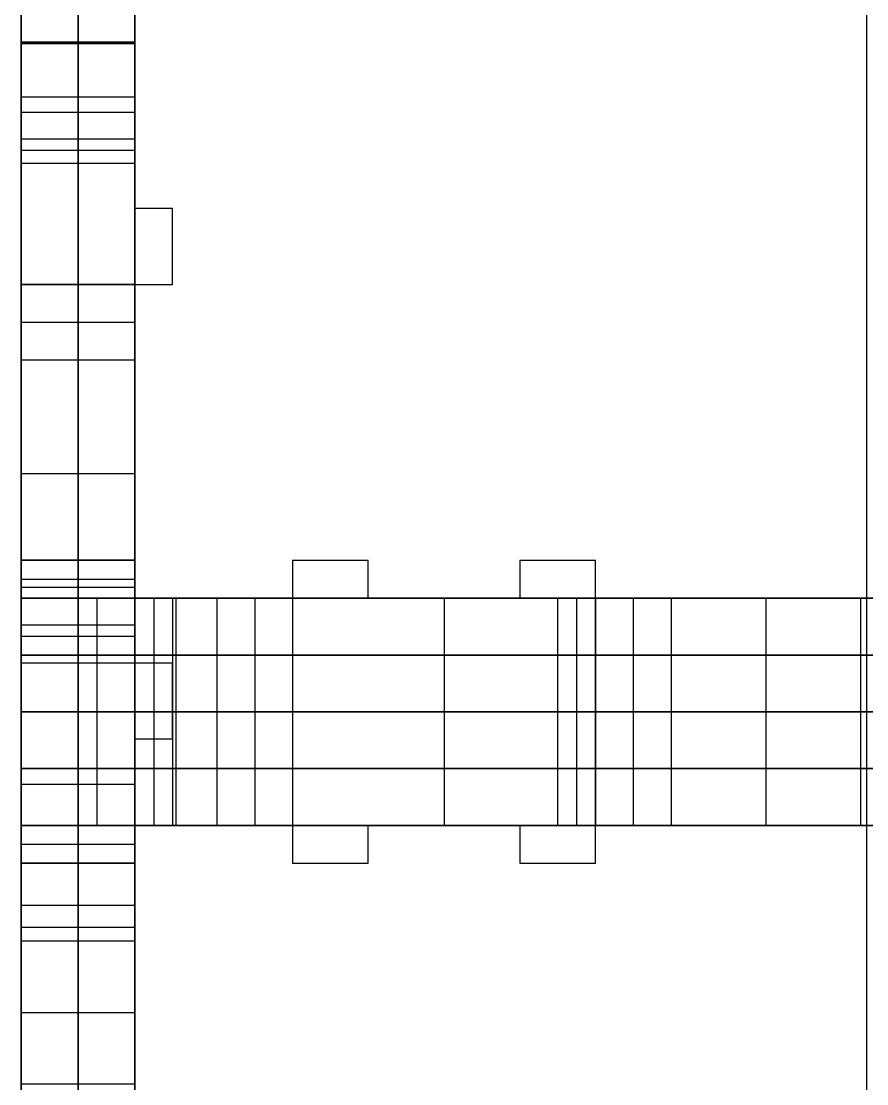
# Model space of a CAD drawing. Extents: x 3574 to 3842, y -44368 to -40231.
# Drawn here: x 3574.5 to 3708.5, y -40558.4 to -40390.1 of the extents above; entities that cross this region are included whole.
import ezdxf

# ---------------------------------------------------------------- set-up
doc = ezdxf.new("R2010")
doc.units = 0
doc.layers.add('ENDS', color=40, linetype='CONTINUOUS')

# ---------------------------------------------------------------- blocks, each defined once
blk = doc.blocks.new('SKYLARK200_END-XS-1')
at = {"layer": 'ENDS'}
for p, q in [((-134, 3268.02, 264), (-134, 4118.01, 264)), ((-134, 3268.02, 282), (-134, 4118.01, 282)), ((-268, 3345.01, 141), (-268, 4112.03, 141)), ((-250, 3324.03, 141), (-250, 4112.03, 141)), ((-250, 3947.75, 282), (-250, 4064.03, 282)), ((-250, 3947.75, 264), (-250, 4064.03, 264)), ((-250, 3947.75, 273), (-250, 4064.03, 273)), ((-259, 4041.03, 56), (-259, 3963.03, 56)), ((-259, 3963.03, 226), (-259, 4041.03, 226)), ((-250, 4041.03, 56), (-250, 3963.03, 56)), ((-250, 3963.03, 226), (-250, 4041.03, 226)), ((-268, 3963.03, 226), (-268, 3981.03, 226)), ((-268, 3981.03, 56), (-268, 3963.03, 56)), ((-268, 3974.18), (-250, 3974.18)), ((-268, 3974.18), (-268, 3837.37)), ((-268, 3935.78, 282), (-268, 3974.18, 282)), ((-268, 3974.18, 282), (-250, 3974.18, 282)), ((-268, 3974.11, 0.87), (-250, 3974.11, 0.87)), ((-268, 3974.11, 281.13), (-250, 3974.11, 281.13)), ((-268, 3957.03, 50), (-268, 3973.93, 1.72)), ((-268, 3973.93, 1.72), (-250, 3973.93, 1.72)), ((-268, 3973.93, 280.28), (-250, 3973.93, 280.28)), ((-268, 3973.93, 280.28), (-268, 3957.03, 232)), ((-259, 3974.18), (-259, 3837.37)), ((-259, 3935.78, 282), (-259, 3974.18, 282)), ((-259, 3957.03, 50), (-259, 3973.93, 1.72)), ((-259, 3973.93, 280.28), (-259, 3957.03, 232)), ((-250, 3974.18), (-250, 3837.37)), ((-250, 3935.78, 282), (-250, 3974.18, 282)), ((-250, 3957.03, 50), (-250, 3973.93, 1.72)), ((-250, 3973.93, 280.28), (-250, 3957.03, 232)), ((-268, 3965.48, 25.86), (-250, 3965.48, 25.86)), ((-268, 3965.48, 256.14), (-250, 3965.48, 256.14)), ((-268, 3963.03, 56), (-250, 3963.03, 56)), ((-268, 3963.03, 226), (-250, 3963.03, 226)), ((-268, 3958.79, 54.24), (-250, 3958.79, 54.24)), ((-268, 3958.79, 227.76), (-250, 3958.79, 227.76)), ((-268, 3957.03, 50), (-250, 3957.03, 50)), ((-268, 3957.03, 232), (-250, 3957.03, 232)), ((-268, 3954.98, 282), (-250, 3954.98, 282)), ((-244, 3947.75, 282), (-250, 3947.75, 282)), ((-250, 3947.75, 282), (-250, 3947.75, 264)), ((-244, 3947.75, 264), (-250, 3947.75, 264)), ((-244, 3947.75, 273), (-250, 3947.75, 273)), ((-247, 3947.75, 282), (-247, 3947.75, 264)), ((-244, 3935.75, 282), (-244, 3947.75, 282)), ((-244, 3947.75, 282), (-244, 3947.75, 264)), ((-244, 3935.75, 264), (-244, 3947.75, 264)), ((-244, 3935.75, 273), (-244, 3947.75, 273)), ((-244, 3941.75, 282), (-244, 3941.75, 264)), ((-268, 3923.78, 258), (-268, 3935.78, 258)), ((-268, 3935.78, 258), (-250, 3935.78, 258)), ((-268, 3935.78, 258), (-268, 3935.78, 282)), ((-268, 3935.78, 282), (-250, 3935.78, 282)), ((-268, 3935.78, 270), (-250, 3935.78, 270)), ((-268, 3875.75, 282), (-268, 3935.75, 282)), ((-268, 3935.75, 282), (-268, 3935.75, 264)), ((-268, 3875.75, 264), (-268, 3935.75, 264)), ((-268, 3935.75, 282), (-244, 3935.75, 282)), ((-268, 3935.75, 264), (-244, 3935.75, 264)), ((-268, 3875.75, 273), (-268, 3935.75, 273)), ((-268, 3935.75, 273), (-244, 3935.75, 273)), ((-259, 3923.78, 258), (-259, 3935.78, 258)), ((-259, 3935.78, 258), (-259, 3935.78, 282)), ((-256, 3935.75, 282), (-256, 3935.75, 264)), ((-250, 3923.78, 258), (-250, 3935.78, 258)), ((-250, 3935.78, 258), (-250, 3935.78, 282)), ((-244, 3935.75, 282), (-244, 3935.75, 264)), ((-268, 3929.78, 258), (-250, 3929.78, 258)), ((-268, 3887.78, 264), (-268, 3923.78, 264)), ((-268, 3923.78, 264), (-250, 3923.78, 264)), ((-268, 3923.78, 264), (-268, 3923.78, 258)), ((-268, 3923.78, 258), (-250, 3923.78, 258)), ((-268, 3923.78, 261), (-250, 3923.78, 261)), ((-259, 3887.78, 264), (-259, 3923.78, 264)), ((-259, 3923.78, 264), (-259, 3923.78, 258)), ((-250, 3887.78, 264), (-250, 3923.78, 264)), ((-250, 3923.78, 264), (-250, 3923.78, 258)), ((-268, 3905.78), (-250, 3905.78)), ((-268, 3905.78, 264), (-250, 3905.78, 264)), ((-268, 3905.75, 282), (-268, 3905.75, 264)), ((-268, 3886.03, 181.25), (-268, 3892.03, 181.25)), ((-268, 3892.03, 181.25), (-268, 3892.03, 193.25)), ((-268, 3892.03, 193.25), (-268, 3844.03, 193.25)), ((-268, 3892.03, 143.25), (-268, 3892.03, 155.25)), ((-268, 3892.03, 155.25), (-268, 3886.03, 155.25)), ((-259, 3892.03, 181.25), (-268, 3892.03, 181.25)), ((-259, 3892.03, 193.25), (-268, 3892.03, 193.25)), ((-268, 3880.03, 143.25), (-268, 3892.03, 143.25)), ((-259, 3892.03, 143.25), (-268, 3892.03, 143.25)), ((-259, 3892.03, 155.25), (-268, 3892.03, 155.25)), ((-268, 3892.03, 187.25), (-250, 3892.03, 187.25)), ((-268, 3892.03, 149.25), (-250, 3892.03, 149.25)), ((-250, 3892.03, 181.25), (-259, 3892.03, 181.25)), ((-250, 3892.03, 193.25), (-259, 3892.03, 193.25)), ((-250, 3892.03, 143.25), (-259, 3892.03, 143.25)), ((-250, 3892.03, 155.25), (-259, 3892.03, 155.25)), ((-259, 3886.03, 181.25), (-259, 3892.03, 181.25)), ((-259, 3892.03, 181.25), (-259, 3892.03, 193.25)), ((-259, 3892.03, 193.25), (-259, 3844.03, 193.25)), ((-259, 3844.03, 143.25), (-259, 3892.03, 143.25)), ((-259, 3892.03, 143.25), (-259, 3892.03, 155.25)), ((-259, 3892.03, 155.25), (-259, 3886.03, 155.25)), ((-250, 3886.03, 181.25), (-250, 3892.03, 181.25)), ((-250, 3892.03, 181.25), (-250, 3892.03, 193.25)), ((-250, 3892.03, 193.25), (-250, 3844.03, 193.25)), ((-250, 3844.03, 143.25), (-250, 3892.03, 143.25)), ((-250, 3892.03, 143.25), (-250, 3892.03, 155.25)), ((-250, 3892.03, 155.25), (-250, 3886.03, 155.25)), ((-213, 3892.02, 282), (-225, 3892.02, 282)), ((-225, 3892.02, 282), (-225, 3892.02, 264)), ((-213, 3892.02, 264), (-225, 3892.02, 264)), ((-225, 3892.02, 282), (-225, 3844.02, 282)), ((-225, 3892.02, 264), (-225, 3844.02, 264)), ((-213, 3892.02, 273), (-225, 3892.02, 273)), ((-225, 3892.02, 273), (-225, 3844.02, 273)), ((-219, 3892.02, 282), (-219, 3892.02, 264)), ((-213, 3886.02, 282), (-213, 3892.02, 282)), ((-213, 3892.02, 282), (-213, 3892.02, 264)), ((-213, 3886.02, 264), (-213, 3892.02, 264)), ((-213, 3886.02, 273), (-213, 3892.02, 273)), ((-177, 3892.02, 282), (-189, 3892.02, 282)), ((-189, 3892.02, 282), (-189, 3892.02, 264)), ((-177, 3892.02, 264), (-189, 3892.02, 264)), ((-189, 3892.02, 282), (-189, 3886.02, 282)), ((-189, 3892.02, 264), (-189, 3886.02, 264)), ((-177, 3892.02, 273), (-189, 3892.02, 273)), ((-189, 3892.02, 273), (-189, 3886.02, 273)), ((-183, 3892.02, 282), (-183, 3892.02, 264)), ((-177, 3844.02, 282), (-177, 3892.02, 282)), ((-177, 3892.02, 282), (-177, 3892.02, 264)), ((-177, 3844.02, 264), (-177, 3892.02, 264)), ((-177, 3844.02, 273), (-177, 3892.02, 273)), ((-268, 3889.03, 181.25), (-250, 3889.03, 181.25)), ((-268, 3889.03, 155.25), (-250, 3889.03, 155.25)), ((-268, 3875.78, 258), (-268, 3887.78, 258)), ((-268, 3887.78, 258), (-250, 3887.78, 258)), ((-268, 3887.78, 258), (-268, 3887.78, 264)), ((-268, 3887.78, 264), (-250, 3887.78, 264)), ((-268, 3887.78, 261), (-250, 3887.78, 261)), ((-259, 3875.78, 258), (-259, 3887.78, 258)), ((-259, 3887.78, 258), (-259, 3887.78, 264)), ((-250, 3875.78, 258), (-250, 3887.78, 258)), ((-250, 3887.78, 258), (-250, 3887.78, 264)), ((-213, 3889.02, 282), (-213, 3889.02, 264)), ((-189, 3889.02, 282), (-189, 3889.02, 264)), ((-268, 3886.03, 155.25), (-268, 3886.03, 181.25)), ((-259, 3886.03, 181.25), (-268, 3886.03, 181.25)), ((-268, 3886.03, 155.25), (-259, 3886.03, 155.25)), ((-268, 3886.03, 168.25), (-250, 3886.03, 168.25)), ((-244, 3886.02, 193.25), (-268, 3886.02, 193.25)), ((-268, 3886.02, 193.25), (-268, 3868.02, 193.25)), ((-268, 3886.02, 193.25), (-268, 3886.02, 143.25)), ((-268, 3886.02, 143.25), (-268, 3868.02, 143.25)), ((-268, 3886.02, 143.25), (-244, 3886.02, 143.25)), ((-268, 3886.02, 168.25), (-268, 3868.02, 168.25)), ((-250, 3886.03, 181.25), (-259, 3886.03, 181.25)), ((-259, 3886.03, 155.25), (-250, 3886.03, 155.25)), ((-259, 3886.03, 155.25), (-259, 3886.03, 181.25)), ((-256, 3886.02, 193.25), (-256, 3868.02, 193.25)), ((-256, 3886.02, 143.25), (-256, 3868.02, 143.25)), ((-250, 3886.03, 155.25), (-250, 3886.03, 181.25)), ((-236.99, 3886.02, 264), (-250, 3886.02, 264)), ((-250, 3886.02, 264), (-250, 3868.02, 264)), ((-250, 3886.02, 264), (-250, 3886.02, 205.25)), ((-250, 3886.02, 205.25), (-250, 3868.02, 205.25)), ((-250, 3886.02, 205.25), (-244, 3886.02, 205.25)), ((-244, 3886.02, 131.25), (-250, 3886.02, 131.25)), ((-250, 3886.02, 131.25), (-250, 3868.02, 131.25)), ((-250, 3886.02, 131.25), (-250, 3886.02, 18)), ((-250, 3886.02, 18), (-250, 3868.02, 18)), ((-250, 3886.02, 18), (-236.99, 3886.02, 18)), ((-250, 3886.02, 234.62), (-250, 3868.02, 234.62)), ((-250, 3886.02, 74.62), (-250, 3868.02, 74.62)), ((-247, 3886.02, 205.25), (-247, 3868.02, 205.25)), ((-247, 3886.02, 131.25), (-247, 3868.02, 131.25)), ((-244, 3886.02, 205.25), (-244, 3868.02, 205.25)), ((-244, 3886.02, 205.25), (-244, 3886.02, 193.25)), ((-244, 3886.02, 193.25), (-244, 3868.02, 193.25)), ((-244, 3886.02, 143.25), (-244, 3868.02, 143.25)), ((-244, 3886.02, 143.25), (-244, 3886.02, 131.25)), ((-244, 3886.02, 131.25), (-244, 3868.02, 131.25)), ((-244, 3886.02, 199.25), (-244, 3868.02, 199.25)), ((-244, 3886.02, 137.25), (-244, 3868.02, 137.25)), ((-244, 3886.02, 141), (-18, 3886.02, 141)), ((-243.5, 3886.02, 264), (-243.5, 3868.02, 264)), ((-243.5, 3886.02, 18), (-243.5, 3868.02, 18)), ((-224.99, 3886.02, 258), (-236.99, 3886.02, 258)), ((-236.99, 3886.02, 258), (-236.99, 3868.02, 258)), ((-236.99, 3886.02, 258), (-236.99, 3886.02, 264)), ((-236.99, 3886.02, 264), (-236.99, 3868.02, 264)), ((-236.99, 3886.02, 18), (-236.99, 3868.02, 18)), ((-236.99, 3886.02, 18), (-236.99, 3886.02, 24)), ((-236.99, 3886.02, 24), (-236.99, 3868.02, 24)), ((-236.99, 3886.02, 24), (-224.99, 3886.02, 24)), ((-236.99, 3886.02, 261), (-236.99, 3868.02, 261)), ((-236.99, 3886.02, 21), (-236.99, 3868.02, 21)), ((-230.99, 3886.02, 258), (-230.99, 3868.02, 258)), ((-230.99, 3886.02, 24), (-230.99, 3868.02, 24)), ((-225, 3886.02, 282), (-225, 3886.02, 264)), ((-176.99, 3886.02, 300), (-224.99, 3886.02, 300)), ((-224.99, 3886.02, 300), (-224.99, 3868.02, 300)), ((-224.99, 3886.02, 300), (-224.99, 3886.02, 258)), ((-224.99, 3886.02, 258), (-224.99, 3868.02, 258)), ((-224.99, 3886.02, 24), (-224.99, 3868.02, 24)), ((-224.99, 3886.02, 24), (-224.99, 3886.02, -18)), ((-224.99, 3886.02, -18), (-224.99, 3868.02, -18)), ((-224.99, 3886.02, -18), (-176.99, 3886.02, -18)), ((-224.99, 3886.02, 264), (-224.99, 3868.02, 264)), ((-224.99, 3886.02, 18), (-224.99, 3868.02, 18)), ((-189, 3886.02, 282), (-213, 3886.02, 282)), ((-213, 3886.02, 282), (-213, 3886.02, 264)), ((-189, 3886.02, 264), (-213, 3886.02, 264)), ((-189, 3886.02, 273), (-213, 3886.02, 273)), ((-201, 3886.02, 282), (-201, 3886.02, 264)), ((-200.99, 3886.02, 300), (-200.99, 3868.02, 300)), ((-200.99, 3886.02, -18), (-200.99, 3868.02, -18)), ((-189, 3886.02, 282), (-189, 3886.02, 264)), ((-176.99, 3886.02, 128), (-182.99, 3886.02, 128)), ((-182.99, 3886.02, 128), (-182.99, 3868.02, 128)), ((-182.99, 3886.02, 128), (-182.99, 3886.02, 140)), ((-182.99, 3886.02, 140), (-182.99, 3868.02, 140)), ((-182.99, 3886.02, 140), (-116.99, 3886.02, 140)), ((-182.99, 3886.02, 134), (-182.99, 3868.02, 134)), ((-179.99, 3886.02, 128), (-179.99, 3868.02, 128)), ((-164.99, 3886.02, 258), (-176.99, 3886.02, 258)), ((-176.99, 3886.02, 258), (-176.99, 3868.02, 258)), ((-176.99, 3886.02, 258), (-176.99, 3886.02, 300)), ((-176.99, 3886.02, 300), (-176.99, 3868.02, 300)), ((-176.99, 3886.02, -18), (-176.99, 3868.02, -18)), ((-176.99, 3886.02, -18), (-176.99, 3886.02, 128)), ((-176.99, 3886.02, 128), (-176.99, 3868.02, 128)), ((-176.99, 3886.02, 279), (-176.99, 3868.02, 279)), ((-176.99, 3886.02, 55), (-176.99, 3868.02, 55)), ((-176.99, 3886.02, 140), (-176.99, 3868.02, 140)), ((-170.99, 3886.02, 258), (-170.99, 3868.02, 258)), ((-134.99, 3886.02, 264), (-164.99, 3886.02, 264)), ((-164.99, 3886.02, 264), (-164.99, 3868.02, 264)), ((-164.99, 3886.02, 264), (-164.99, 3886.02, 258)), ((-164.99, 3886.02, 258), (-164.99, 3868.02, 258)), ((-164.99, 3886.02, 261), (-164.99, 3868.02, 261)), ((-149.99, 3886.02, 264), (-149.99, 3868.02, 264)), ((-122.99, 3886.02, 258), (-134.99, 3886.02, 258)), ((-134.99, 3886.02, 258), (-134.99, 3868.02, 258)), ((-134.99, 3886.02, 258), (-134.99, 3886.02, 264)), ((-134.99, 3886.02, 264), (-134.99, 3868.02, 264)), ((-134.99, 3886.02, 261), (-134.99, 3868.02, 261)), ((-134, 3886.02, 140), (-134, 3886.02, 258)), ((-268, 3881.78, 258), (-250, 3881.78, 258)), ((-268, 3844.03, 143.25), (-268, 3880.03, 143.25)), ((-268, 3880.03, 143.25), (-250, 3880.03, 143.25)), ((-244, 3877.02, 193.25), (-268, 3877.02, 193.25)), ((-268, 3877.02, 193.25), (-268, 3877.02, 143.25)), ((-268, 3877.02, 143.25), (-244, 3877.02, 143.25)), ((-268, 3837.37, 282), (-268, 3875.78, 282)), ((-268, 3875.78, 282), (-250, 3875.78, 282)), ((-268, 3875.78, 282), (-268, 3875.78, 258)), ((-268, 3875.78, 258), (-250, 3875.78, 258)), ((-268, 3875.78, 270), (-250, 3875.78, 270)), ((-244, 3875.75, 282), (-268, 3875.75, 282)), ((-268, 3875.75, 282), (-268, 3875.75, 264)), ((-244, 3875.75, 264), (-268, 3875.75, 264)), ((-244, 3875.75, 273), (-268, 3875.75, 273)), ((-259, 3837.37, 282), (-259, 3875.78, 282)), ((-259, 3875.78, 282), (-259, 3875.78, 258)), ((-256, 3875.75, 282), (-256, 3875.75, 264)), ((-236.99, 3877.02, 264), (-250, 3877.02, 264)), ((-250, 3877.02, 264), (-250, 3877.02, 205.25)), ((-250, 3877.02, 205.25), (-244, 3877.02, 205.25)), ((-244, 3877.02, 131.25), (-250, 3877.02, 131.25)), ((-250, 3877.02, 131.25), (-250, 3877.02, 18)), ((-250, 3877.02, 18), (-236.99, 3877.02, 18)), ((-250, 3837.37, 282), (-250, 3875.78, 282)), ((-250, 3875.78, 282), (-250, 3875.78, 258)), ((-244, 3877.02, 205.25), (-244, 3877.02, 193.25)), ((-244, 3877.02, 143.25), (-244, 3877.02, 131.25)), ((-244, 3863.75, 282), (-244, 3875.75, 282)), ((-244, 3875.75, 282), (-244, 3875.75, 264)), ((-244, 3863.75, 264), (-244, 3875.75, 264)), ((-244, 3863.75, 273), (-244, 3875.75, 273)), ((-224.99, 3877.02, 258), (-236.99, 3877.02, 258)), ((-236.99, 3877.02, 258), (-236.99, 3877.02, 264)), ((-236.99, 3877.02, 18), (-236.99, 3877.02, 24)), ((-236.99, 3877.02, 24), (-224.99, 3877.02, 24)), ((-176.99, 3877.02, 300), (-224.99, 3877.02, 300)), ((-224.99, 3877.02, 300), (-224.99, 3877.02, 258)), ((-224.99, 3877.02, 24), (-224.99, 3877.02, -18)), ((-224.99, 3877.02, -18), (-176.99, 3877.02, -18)), ((-176.99, 3877.02, 128), (-182.99, 3877.02, 128)), ((-182.99, 3877.02, 128), (-182.99, 3877.02, 140)), ((-182.99, 3877.02, 140), (-116.99, 3877.02, 140)), ((-164.99, 3877.02, 258), (-176.99, 3877.02, 258)), ((-176.99, 3877.02, 258), (-176.99, 3877.02, 300)), ((-176.99, 3877.02, -18), (-176.99, 3877.02, 128)), ((-134.99, 3877.02, 264), (-164.99, 3877.02, 264)), ((-164.99, 3877.02, 264), (-164.99, 3877.02, 258)), ((-122.99, 3877.02, 258), (-134.99, 3877.02, 258)), ((-134.99, 3877.02, 258), (-134.99, 3877.02, 264)), ((-244, 3869.75, 282), (-244, 3869.75, 264)), ((-268, 3868.03, 193.25), (-250, 3868.03, 193.25)), ((-244, 3868.02, 193.25), (-268, 3868.02, 193.25)), ((-268, 3868.02, 193.25), (-268, 3850.02, 193.25)), ((-268, 3868.02, 193.25), (-268, 3868.02, 143.25)), ((-268, 3868.02, 143.25), (-268, 3850.02, 143.25)), ((-268, 3868.02, 143.25), (-244, 3868.02, 143.25)), ((-268, 3868.02, 168.25), (-268, 3850.02, 168.25)), ((-244, 3868.02, 193.25), (-268, 3868.02, 193.25)), ((-268, 3868.02, 193.25), (-268, 3868.02, 143.25)), ((-268, 3868.02, 143.25), (-244, 3868.02, 143.25)), ((-256, 3868.02, 193.25), (-256, 3850.02, 193.25)), ((-256, 3868.02, 143.25), (-256, 3850.02, 143.25)), ((-236.99, 3868.02, 264), (-250, 3868.02, 264)), ((-250, 3868.02, 264), (-250, 3850.02, 264)), ((-250, 3868.02, 264), (-250, 3868.02, 205.25)), ((-250, 3868.02, 205.25), (-250, 3850.02, 205.25)), ((-250, 3868.02, 205.25), (-244, 3868.02, 205.25)), ((-244, 3868.02, 131.25), (-250, 3868.02, 131.25)), ((-250, 3868.02, 131.25), (-250, 3850.02, 131.25)), ((-250, 3868.02, 131.25), (-250, 3868.02, 18)), ((-250, 3868.02, 18), (-250, 3850.02, 18)), ((-250, 3868.02, 18), (-236.99, 3868.02, 18)), ((-250, 3868.02, 234.62), (-250, 3850.02, 234.62)), ((-250, 3868.02, 100), (-250, 3850.02, 100)), ((-236.99, 3868.02, 264), (-250, 3868.02, 264)), ((-250, 3868.02, 264), (-250, 3868.02, 205.25)), ((-250, 3868.02, 205.25), (-244, 3868.02, 205.25)), ((-244, 3868.02, 131.25), (-250, 3868.02, 131.25)), ((-250, 3868.02, 131.25), (-250, 3868.02, 18)), ((-250, 3868.02, 18), (-236.99, 3868.02, 18)), ((-247, 3868.02, 205.25), (-247, 3850.02, 205.25)), ((-247, 3868.02, 131.25), (-247, 3850.02, 131.25)), ((-244, 3868.02, 205.25), (-244, 3850.02, 205.25)), ((-244, 3868.02, 205.25), (-244, 3868.02, 193.25)), ((-244, 3868.02, 193.25), (-244, 3850.02, 193.25)), ((-244, 3868.02, 143.25), (-244, 3850.02, 143.25)), ((-244, 3868.02, 143.25), (-244, 3868.02, 131.25)), ((-244, 3868.02, 131.25), (-244, 3850.02, 131.25)), ((-244, 3868.02, 199.25), (-244, 3850.02, 199.25)), ((-244, 3868.02, 137.25), (-244, 3850.02, 137.25)), ((0, 3868.02, 141), (-244, 3868.02, 141)), ((-244, 3868.02, 205.25), (-244, 3868.02, 193.25)), ((-244, 3868.02, 143.25), (-244, 3868.02, 131.25)), ((-244, 3868.02, 141), (-18, 3868.02, 141)), ((-243.5, 3868.02, 264), (-243.5, 3850.02, 264)), ((-243.5, 3868.02, 18), (-243.5, 3850.02, 18)), ((-224.99, 3868.02, 258), (-236.99, 3868.02, 258)), ((-236.99, 3868.02, 258), (-236.99, 3850.02, 258)), ((-236.99, 3868.02, 258), (-236.99, 3868.02, 264)), ((-236.99, 3868.02, 264), (-236.99, 3850.02, 264)), ((-236.99, 3868.02, 18), (-236.99, 3850.02, 18)), ((-236.99, 3868.02, 18), (-236.99, 3868.02, 24)), ((-236.99, 3868.02, 24), (-236.99, 3850.02, 24)), ((-236.99, 3868.02, 24), (-224.99, 3868.02, 24)), ((-236.99, 3868.02, 261), (-236.99, 3850.02, 261)), ((-236.99, 3868.02, 21), (-236.99, 3850.02, 21)), ((-224.99, 3868.02, 258), (-236.99, 3868.02, 258)), ((-236.99, 3868.02, 258), (-236.99, 3868.02, 264)), ((-236.99, 3868.02, 18), (-236.99, 3868.02, 24)), ((-236.99, 3868.02, 24), (-224.99, 3868.02, 24)), ((-230.99, 3868.02, 258), (-230.99, 3850.02, 258)), ((-230.99, 3868.02, 24), (-230.99, 3850.02, 24)), ((-176.99, 3868.02, 300), (-224.99, 3868.02, 300)), ((-224.99, 3868.02, 300), (-224.99, 3850.02, 300)), ((-224.99, 3868.02, 300), (-224.99, 3868.02, 258)), ((-224.99, 3868.02, 258), (-224.99, 3850.02, 258)), ((-224.99, 3868.02, 24), (-224.99, 3850.02, 24)), ((-224.99, 3868.02, 24), (-224.99, 3868.02, -18)), ((-224.99, 3868.02, -18), (-224.99, 3850.02, -18)), ((-224.99, 3868.02, -18), (-176.99, 3868.02, -18)), ((-224.99, 3868.02, 279), (-224.99, 3850.02, 279)), ((-224.99, 3868.02, 18), (-224.99, 3850.02, 18)), ((-176.99, 3868.02, 300), (-224.99, 3868.02, 300)), ((-224.99, 3868.02, 300), (-224.99, 3868.02, 258)), ((-224.99, 3868.02, 24), (-224.99, 3868.02, -18)), ((-224.99, 3868.02, -18), (-176.99, 3868.02, -18)), ((-200.99, 3868.02, 300), (-200.99, 3850.02, 300)), ((-200.99, 3868.02, -18), (-200.99, 3850.02, -18)), ((-176.99, 3868.02, 128), (-182.99, 3868.02, 128)), ((-182.99, 3868.02, 128), (-182.99, 3850.02, 128)), ((-182.99, 3868.02, 128), (-182.99, 3868.02, 140)), ((-182.99, 3868.02, 140), (-182.99, 3850.02, 140)), ((-182.99, 3868.02, 140), (-116.99, 3868.02, 140)), ((-182.99, 3868.02, 134), (-182.99, 3850.02, 134)), ((-176.99, 3868.02, 128), (-182.99, 3868.02, 128)), ((-182.99, 3868.02, 128), (-182.99, 3868.02, 140)), ((-182.99, 3868.02, 140), (-116.99, 3868.02, 140)), ((-179.99, 3868.02, 128), (-179.99, 3850.02, 128)), ((-176.99, 3868.02, 128), (-176.99, 3850.02, 128)), ((-164.99, 3868.02, 258), (-176.99, 3868.02, 258)), ((-176.99, 3868.02, 258), (-176.99, 3850.02, 258)), ((-176.99, 3868.02, 258), (-176.99, 3868.02, 300)), ((-176.99, 3868.02, 300), (-176.99, 3850.02, 300)), ((-176.99, 3868.02, -18), (-176.99, 3850.02, -18)), ((-176.99, 3868.02, -18), (-176.99, 3868.02, 128)), ((-176.99, 3868.02, 140), (-176.99, 3850.02, 140)), ((-176.99, 3868.02, 279), (-176.99, 3850.02, 279)), ((-176.99, 3868.02, 55), (-176.99, 3850.02, 55)), ((-164.99, 3868.02, 258), (-176.99, 3868.02, 258)), ((-176.99, 3868.02, 258), (-176.99, 3868.02, 300)), ((-176.99, 3868.02, -18), (-176.99, 3868.02, 128)), ((-170.99, 3868.02, 258), (-170.99, 3850.02, 258)), ((-134.99, 3868.02, 264), (-164.99, 3868.02, 264)), ((-164.99, 3868.02, 264), (-164.99, 3850.02, 264)), ((-164.99, 3868.02, 264), (-164.99, 3868.02, 258)), ((-164.99, 3868.02, 258), (-164.99, 3850.02, 258)), ((-164.99, 3868.02, 261), (-164.99, 3850.02, 261)), ((-134.99, 3868.02, 264), (-164.99, 3868.02, 264)), ((-164.99, 3868.02, 264), (-164.99, 3868.02, 258)), ((-149.99, 3868.02, 264), (-149.99, 3850.02, 264)), ((-122.99, 3868.02, 258), (-134.99, 3868.02, 258)), ((-134.99, 3868.02, 258), (-134.99, 3850.02, 258)), ((-134.99, 3868.02, 258), (-134.99, 3868.02, 264)), ((-134.99, 3868.02, 264), (-134.99, 3850.02, 264)), ((-134.99, 3868.02, 261), (-134.99, 3850.02, 261)), ((-122.99, 3868.02, 258), (-134.99, 3868.02, 258)), ((-134.99, 3868.02, 258), (-134.99, 3868.02, 264)), ((-134, 3868.02, 140), (-134, 3868.02, 258)), ((-250, 3714.45, 282), (-250, 3863.75, 282)), ((-250, 3863.75, 282), (-250, 3863.75, 264)), ((-250, 3714.45, 264), (-250, 3863.75, 264)), ((-250, 3863.75, 282), (-244, 3863.75, 282)), ((-250, 3863.75, 264), (-244, 3863.75, 264)), ((-250, 3714.45, 273), (-250, 3863.75, 273)), ((-250, 3863.75, 273), (-244, 3863.75, 273)), ((-247, 3863.75, 282), (-247, 3863.75, 264)), ((-244, 3863.75, 282), (-244, 3863.75, 264)), ((-244, 3859.02, 193.25), (-268, 3859.02, 193.25)), ((-268, 3859.02, 193.25), (-268, 3859.02, 143.25)), ((-268, 3859.02, 143.25), (-244, 3859.02, 143.25)), ((-236.99, 3859.02, 264), (-250, 3859.02, 264)), ((-250, 3859.02, 264), (-250, 3859.02, 205.25)), ((-250, 3859.02, 205.25), (-244, 3859.02, 205.25)), ((-244, 3859.02, 131.25), (-250, 3859.02, 131.25)), ((-250, 3859.02, 131.25), (-250, 3859.02, 18)), ((-250, 3859.02, 18), (-236.99, 3859.02, 18)), ((-244, 3859.02, 205.25), (-244, 3859.02, 193.25)), ((-244, 3859.02, 143.25), (-244, 3859.02, 131.25)), ((-224.99, 3859.02, 258), (-236.99, 3859.02, 258)), ((-236.99, 3859.02, 258), (-236.99, 3859.02, 264)), ((-236.99, 3859.02, 18), (-236.99, 3859.02, 24)), ((-236.99, 3859.02, 24), (-224.99, 3859.02, 24)), ((-176.99, 3859.02, 300), (-224.99, 3859.02, 300)), ((-224.99, 3859.02, 300), (-224.99, 3859.02, 258)), ((-224.99, 3859.02, 24), (-224.99, 3859.02, -18)), ((-224.99, 3859.02, -18), (-176.99, 3859.02, -18)), ((-176.99, 3859.02, 128), (-182.99, 3859.02, 128)), ((-182.99, 3859.02, 128), (-182.99, 3859.02, 140)), ((-182.99, 3859.02, 140), (-116.99, 3859.02, 140)), ((-164.99, 3859.02, 258), (-176.99, 3859.02, 258)), ((-176.99, 3859.02, 258), (-176.99, 3859.02, 300)), ((-176.99, 3859.02, -18), (-176.99, 3859.02, 128)), ((-134.99, 3859.02, 264), (-164.99, 3859.02, 264)), ((-164.99, 3859.02, 264), (-164.99, 3859.02, 258)), ((-122.99, 3859.02, 258), (-134.99, 3859.02, 258)), ((-134.99, 3859.02, 258), (-134.99, 3859.02, 264)), ((-268, 3856.57, 282), (-250, 3856.57, 282)), ((-268, 3844.03, 181.25), (-268, 3850.03, 181.25)), ((-268, 3850.03, 181.25), (-268, 3850.03, 155.25)), ((-268, 3850.03, 155.25), (-268, 3844.03, 155.25)), ((-259, 3850.03, 181.25), (-268, 3850.03, 181.25)), ((-259, 3850.03, 155.25), (-268, 3850.03, 155.25)), ((-268, 3850.03, 168.25), (-250, 3850.03, 168.25)), ((-244, 3850.02, 193.25), (-268, 3850.02, 193.25)), ((-268, 3850.02, 193.25), (-268, 3850.02, 143.25)), ((-268, 3850.02, 143.25), (-244, 3850.02, 143.25)), ((-250, 3850.03, 181.25), (-259, 3850.03, 181.25)), ((-250, 3850.03, 155.25), (-259, 3850.03, 155.25)), ((-259, 3844.03, 181.25), (-259, 3850.03, 181.25)), ((-259, 3850.03, 155.25), (-259, 3844.03, 155.25)), ((-259, 3850.03, 181.25), (-259, 3850.03, 155.25)), ((-250, 3844.03, 181.25), (-250, 3850.03, 181.25)), ((-250, 3850.03, 181.25), (-250, 3850.03, 155.25)), ((-250, 3850.03, 155.25), (-250, 3844.03, 155.25)), ((-250, 3850.02, 282), (-250, 3850.02, 264)), ((-236.99, 3850.02, 264), (-250, 3850.02, 264)), ((-250, 3850.02, 264), (-250, 3850.02, 205.25)), ((-250, 3850.02, 205.25), (-244, 3850.02, 205.25)), ((-244, 3850.02, 131.25), (-250, 3850.02, 131.25)), ((-250, 3850.02, 131.25), (-250, 3850.02, 18)), ((-250, 3850.02, 18), (-236.99, 3850.02, 18)), ((-244, 3850.02, 205.25), (-244, 3850.02, 193.25)), ((-244, 3850.02, 143.25), (-244, 3850.02, 131.25)), ((0, 3850.02, 141), (-244, 3850.02, 141)), ((-224.99, 3850.02, 258), (-236.99, 3850.02, 258)), ((-236.99, 3850.02, 258), (-236.99, 3850.02, 264)), ((-236.99, 3850.02, 18), (-236.99, 3850.02, 24)), ((-236.99, 3850.02, 24), (-224.99, 3850.02, 24)), ((-176.99, 3850.02, 300), (-224.99, 3850.02, 300)), ((-224.99, 3850.02, 300), (-224.99, 3850.02, 258)), ((-224.99, 3850.02, 24), (-224.99, 3850.02, -18)), ((-224.99, 3850.02, -18), (-176.99, 3850.02, -18)), ((-213, 3844.02, 282), (-213, 3850.02, 282)), ((-213, 3850.02, 282), (-213, 3850.02, 264)), ((-213, 3844.02, 264), (-213, 3850.02, 264)), ((-213, 3850.02, 282), (-189, 3850.02, 282)), ((-213, 3850.02, 264), (-189, 3850.02, 264)), ((-213, 3844.02, 273), (-213, 3850.02, 273)), ((-213, 3850.02, 273), (-189, 3850.02, 273)), ((-201, 3850.02, 282), (-201, 3850.02, 264)), ((-189, 3850.02, 282), (-189, 3850.02, 264)), ((-189, 3850.02, 282), (-189, 3844.02, 282)), ((-189, 3850.02, 264), (-189, 3844.02, 264)), ((-189, 3850.02, 273), (-189, 3844.02, 273)), ((-176.99, 3850.02, 128), (-182.99, 3850.02, 128)), ((-182.99, 3850.02, 128), (-182.99, 3850.02, 140)), ((-182.99, 3850.02, 140), (-116.99, 3850.02, 140)), ((-177, 3850.02, 282), (-177, 3850.02, 264)), ((-164.99, 3850.02, 258), (-176.99, 3850.02, 258)), ((-176.99, 3850.02, 258), (-176.99, 3850.02, 300)), ((-176.99, 3850.02, -18), (-176.99, 3850.02, 128)), ((-134.99, 3850.02, 264), (-164.99, 3850.02, 264)), ((-164.99, 3850.02, 264), (-164.99, 3850.02, 258)), ((-122.99, 3850.02, 258), (-134.99, 3850.02, 258)), ((-134.99, 3850.02, 258), (-134.99, 3850.02, 264)), ((-268, 3847.03, 181.25), (-250, 3847.03, 181.25)), ((-268, 3847.03, 155.25), (-250, 3847.03, 155.25)), ((-213, 3847.02, 282), (-213, 3847.02, 264)), ((-189, 3847.02, 282), (-189, 3847.02, 264)), ((-268, 3844.03, 155.25), (-268, 3844.03, 143.25)), ((-259, 3844.03, 193.25), (-268, 3844.03, 193.25)), ((-268, 3844.03, 193.25), (-268, 3844.03, 187.25)), ((-268, 3844.03, 187.25), (-268, 3844.03, 181.25)), ((-259, 3844.03, 181.25), (-268, 3844.03, 181.25)), ((-259, 3844.03, 155.25), (-268, 3844.03, 155.25)), ((-259, 3844.03, 143.25), (-268, 3844.03, 143.25)), ((-268, 3844.03, 187.25), (-250, 3844.03, 187.25)), ((-268, 3844.03, 149.25), (-250, 3844.03, 149.25)), ((-250, 3844.03, 193.25), (-259, 3844.03, 193.25)), ((-250, 3844.03, 181.25), (-259, 3844.03, 181.25)), ((-250, 3844.03, 155.25), (-259, 3844.03, 155.25)), ((-250, 3844.03, 143.25), (-259, 3844.03, 143.25)), ((-259, 3844.03, 193.25), (-259, 3844.03, 181.25)), ((-259, 3844.03, 155.25), (-259, 3844.03, 143.25)), ((-250, 3844.03, 193.25), (-250, 3844.03, 181.25)), ((-250, 3844.03, 155.25), (-250, 3844.03, 143.25)), ((-225, 3844.02, 282), (-213, 3844.02, 282)), ((-225, 3844.02, 264), (-213, 3844.02, 264)), ((-225, 3844.02, 282), (-225, 3844.02, 264)), ((-225, 3844.02, 273), (-213, 3844.02, 273)), ((-219, 3844.02, 282), (-219, 3844.02, 264)), ((-213, 3844.02, 282), (-213, 3844.02, 264)), ((-189, 3844.02, 282), (-189, 3844.02, 264)), ((-189, 3844.02, 282), (-177, 3844.02, 282)), ((-189, 3844.02, 264), (-177, 3844.02, 264)), ((-189, 3844.02, 273), (-177, 3844.02, 273)), ((-183, 3844.02, 282), (-183, 3844.02, 264)), ((-177, 3844.02, 282), (-177, 3844.02, 264)), ((-268, 3837.37), (-250, 3837.37)), ((-268, 3837.37, 282), (-250, 3837.37, 282)), ((-268, 3833.91, -1.1), (-250, 3833.91, -1.1)), ((-268, 3833.91, 283.1), (-250, 3833.91, 283.1)), ((-268, 3831.72, -4), (-250, 3831.72, -4)), ((-268, 3831.72, 286), (-250, 3831.72, 286)), ((-268, 3820.4, -12), (-250, 3820.4, -12)), ((-268, 3820.4, 294), (-250, 3820.4, 294)), ((-268, 3809.09, -4), (-250, 3809.09, -4)), ((-268, 3809.09, 286), (-250, 3809.09, 286))]:
    blk.add_line(p, q, dxfattribs=at)
at = {"layer": 'ENDS', "extrusion": (-1, 0, 0)}
for centre, radius, start, end in [((-3968.18, 0, 268), 6, 163.3771, 180), ((-3968.18, 282, 268), 6, 180, 196.6229), ((-3968.18, 0, 259), 6, 163.3771, 180), ((-3968.18, 282, 259), 6, 180, 196.6229), ((-3968.18, 0, 250), 6, 163.3771, 180), ((-3968.18, 282, 250), 6, 180, 196.6229), ((-3820.4, 0, 268), 12, 199.4712, 340.5288), ((-3820.4, 282, 268), 12, 19.4712, 160.5288), ((-3820.4, 0, 259), 12, 199.4712, 340.5288), ((-3820.4, 282, 259), 12, 19.4712, 160.5288), ((-3820.4, 0, 250), 12, 199.4712, 340.5288), ((-3820.4, 282, 250), 12, 19.4712, 160.5288)]:
    blk.add_arc(centre, radius, start, end, dxfattribs=at)
at = {"layer": 'ENDS', "extrusion": (1, 0, 0)}
for centre, start, end in [((3963.03, 50, -268), 90, 180), ((3963.03, 232, -268), 180, 270), ((3963.03, 50, -259), 90, 180), ((3963.03, 232, -259), 180, 270), ((3963.03, 50, -250), 90, 180), ((3963.03, 232, -250), 180, 270), ((3837.37, -6, -268), 90, 160.5288), ((3837.37, 288, -268), 199.4712, 270), ((3837.37, -6, -259), 90, 160.5288), ((3837.37, 288, -259), 199.4712, 270), ((3837.37, -6, -250), 90, 160.5288), ((3837.37, 288, -250), 199.4712, 270), ((3803.43, -6, -268), 19.4712, 90), ((3803.43, 288, -268), 270, 340.5288), ((3803.43, -6, -259), 19.4712, 90), ((3803.43, 288, -259), 270, 340.5288), ((3803.43, -6, -250), 19.4712, 90), ((3803.43, 288, -250), 270, 340.5288)]:
    blk.add_arc(centre, 6, start, end, dxfattribs=at)

msp = doc.modelspace()

# ---------------------------------------------------------------- block references
at = {"layer": 'ENDS'}
msp.add_blockref('SKYLARK200_END-XS-1', (3842.49, -44367.53, 18), dxfattribs=at)

doc.saveas('drawing.dxf')
